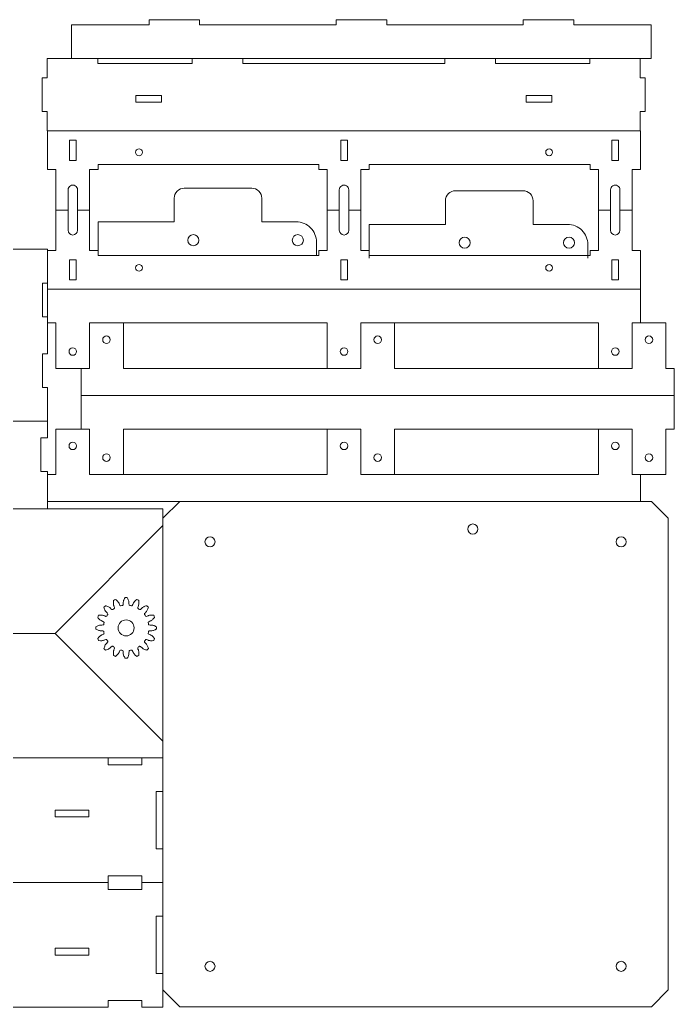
# Model space of a CAD drawing. Header units: millimetres. Extents: x -605 to 605, y -148 to 150.
# Drawn here: x 410.3 to 604.6, y -143.6 to 149.5 of the extents above; entities that cross this region are included whole.
import ezdxf

# ---------------------------------------------------------------- set-up
doc = ezdxf.new("R2010")
doc.units = ezdxf.units.MM
doc.header["$MEASUREMENT"] = 0
doc.layers.add('Default', color=7, linetype='Continuous')
doc.layers.add('PHOTOGATE_OBSTRU', color=7, linetype='Continuous')

msp = doc.modelspace()

# ---------------------------------------------------------------- linework, layer by layer
at = {"layer": 'Default', "color": 250, "lineweight": 9}
for points in [[(597.7321, 148.0343), (597.7321, 138.0343), (425.7321, 138.0343), (425.7321, 148.0343), (448.7321, 148.0343), (448.7321, 149.5343), (463.7321, 149.5343), (463.7321, 148.0343), (504.2321, 148.0343), (504.2321, 149.5343), (519.2321, 149.5343), (519.2321, 148.0343), (559.7321, 148.0343), (559.7321, 149.5343), (574.7321, 149.5343), (574.7321, 148.0343), (597.7321, 148.0343)], [(425.7321, 138.0343), (418.4991, 138.0343), (418.4991, 132.2843), (416.9991, 132.2843), (416.9991, 122.2843), (418.4991, 122.2843), (418.4991, 116.5343), (594.4991, 116.5343), (594.4991, 122.2843), (595.9991, 122.2843), (595.9991, 132.2843), (594.4991, 132.2843), (594.4991, 138.0343)], [(433.4991, 138.0343), (433.4991, 136.5343), (461.4991, 136.5343), (461.4991, 138.0343)], [(536.4991, 138.0343), (536.4991, 136.5343), (476.4991, 136.5343), (476.4991, 138.0343)], [(579.4991, 138.0343), (579.4991, 136.5343), (551.4991, 136.5343), (551.4991, 138.0343)], [(479.1739, 99.5343), (459.1739, 99.5343)], [(456.1739, 96.5343), (456.1739, 89.5343), (433.5804, 89.5343), (433.5804, 79.5343)], [(492.4186, 89.5289), (482.1739, 89.5289), (482.1739, 96.5343)], [(594.5804, 59.5343), (594.5804, 69.5343), (594.5804, 81.0343), (592.0804, 81.0343), (592.0804, 93.0343)], [(498.4186, 79.5343), (498.4186, 83.5289)], [(501.5804, 46.0443), (501.5804, 59.5343), (431.0804, 59.5343), (431.0804, 46.0443), (421.0804, 46.0443), (421.0804, 59.5343), (418.5804, 59.5343), (418.5804, 69.5343), (594.5804, 69.5343)], [(582.0804, 46.0443), (582.0804, 59.5343), (511.5804, 59.5343), (511.5804, 46.0343), (441.0804, 46.0343), (441.0804, 59.5343)], [(604.5804, 38.0343), (604.5804, 46.0343), (602.0804, 46.0343), (602.0804, 59.5343), (592.0804, 59.5343), (592.0804, 46.0343), (521.5804, 46.0343), (521.5804, 59.5343)], [(428.5804, 28.0343), (428.5804, 38.0343), (428.5804, 46.0343)], [(428.5804, 38.0343), (604.5804, 38.0343), (604.5804, 28.0343), (602.0804, 28.0343), (602.0804, 14.5443), (592.0804, 14.5443), (592.0804, 28.0343), (521.5804, 28.0343), (521.5804, 14.5443)], [(501.5804, 28.0343), (501.5804, 14.5343), (431.0804, 14.5343), (431.0804, 28.0343), (421.0804, 28.0343), (421.0804, 14.5343), (418.5804, 14.5343), (418.5804, 6.5343), (594.5804, 6.5343), (594.5804, 14.5343)], [(441.0804, 14.5443), (441.0804, 28.0343), (511.5804, 28.0343), (511.5804, 14.5343), (582.0804, 14.5343), (582.0804, 28.0343)], [(597.8017, 6.5343), (457.8017, 6.5343), (452.8017, 1.5343), (452.8017, -138.4657), (457.8017, -143.4657), (597.8017, -143.4657), (602.8017, -138.4657), (602.8017, 1.5343), (597.8017, 6.5343)], [(170.2183, -32.6154), (132.8017, -7.6154), (132.8017, 4.3846), (192.8017, 4.3846), (192.8017, -14.1154), (194.8017, -14.1154), (194.8017, 4.3846), (399.8017, 4.3846), (399.8017, -14.1154), (401.8017, -14.1154), (401.8017, 4.3846), (452.8017, 4.3846), (452.8017, -0.6154), (420.8017, -32.6154)], [(146.8017, -106.6154), (130.8017, -90.6154), (130.8017, -85.6154), (146.8017, -69.6154), (132.8017, -69.6154), (132.8017, -57.6154), (170.2183, -32.6154), (420.8017, -32.6154), (452.8017, -64.6154), (452.8017, -69.6154), (401.8017, -69.6154), (401.8017, -51.1154), (399.8017, -51.1154), (399.8017, -69.6154), (194.8017, -69.6154), (194.8017, -51.1154), (192.8017, -51.1154), (192.8017, -69.6154)], [(452.8017, -69.6154), (452.8017, -79.6154), (450.8017, -79.6154), (450.8017, -96.6154), (452.8017, -96.6154), (452.8017, -106.6154)], [(146.8017, -106.6154), (436.5517, -106.6154), (436.5517, -108.6154)], [(436.5517, -108.6154), (446.5517, -108.6154), (446.5517, -106.6154), (452.8017, -106.6154), (452.8017, -116.6154), (450.8017, -116.6154), (450.8017, -133.6154), (452.8017, -133.6154), (452.8017, -143.6154), (446.5517, -143.6154), (446.5517, -141.6154), (436.5517, -141.6154), (436.5517, -143.6154), (405.8017, -143.6154)]]:
    msp.add_lwpolyline(points, dxfattribs=at)
at = {"layer": 'Default', "color": 240, "lineweight": 9}
for points in [[(444.7851, 125.0613), (444.7851, 127.0613), (452.3764, 127.0613), (452.3764, 125.0613), (444.7851, 125.0613)], [(560.6218, 127.0613), (560.6218, 125.0613), (568.2131, 125.0613), (568.2131, 127.0613), (560.6218, 127.0613)], [(446.5517, -69.6154), (446.5517, -71.6154), (436.5517, -71.6154), (436.5517, -69.6154)], [(420.8017, -87.1154), (430.8017, -87.1154), (430.8017, -85.1154), (420.8017, -85.1154), (420.8017, -87.1154)], [(446.5517, -106.6154), (446.5517, -104.6154), (436.5517, -104.6154), (436.5517, -106.6154)], [(420.8017, -126.1154), (430.8017, -126.1154), (430.8017, -128.1154), (420.8017, -128.1154), (420.8017, -126.1154)]]:
    msp.add_lwpolyline(points, dxfattribs=at)
at = {"layer": 'Default', "color": 250, "lineweight": 9}
for points, knots in [([(459.1739, 99.5343), (458.3783, 99.5343), (457.6152, 99.2182), (457.0526, 98.6556), (456.49, 98.0929), (456.1739, 97.3299), (456.1739, 96.5343)], [0, 0, 0, 0, 1, 1, 1, 2, 2, 2, 2]), ([(482.1739, 96.5343), (482.1739, 97.3299), (481.8579, 98.0929), (481.2953, 98.6556), (480.7327, 99.2182), (479.9696, 99.5343), (479.1739, 99.5343)], [0, 0, 0, 0, 1, 1, 1, 2, 2, 2, 2]), ([(498.4186, 83.5289), (498.4186, 85.1202), (497.7864, 86.6463), (496.6612, 87.7716), (495.536, 88.8968), (494.0099, 89.5289), (492.4186, 89.5289)], [0, 0, 0, 0, 1, 1, 1, 2, 2, 2, 2]), ([(442.7833, -37.8871), (442.7956, -37.7856), (442.8685, -37.7017), (442.9674, -37.6755), (443.1401, -37.648), (443.3117, -37.6139), (443.4818, -37.573), (443.5832, -37.5594), (443.6827, -37.609), (443.7329, -37.6983), (443.844, -37.8955), (443.9463, -38.1315), (443.9697, -38.2002), (444.0002, -38.2897), (444.051, -38.3927), (444.0688, -38.4218), (444.1574, -38.5667), (444.2995, -38.7537), (444.3484, -38.811), (444.5229, -39.0155), (444.9034, -39.3345), (445.0501, -39.443), (445.2534, -39.3672), (445.4539, -39.2842), (445.6511, -39.194), (445.7051, -38.8337), (445.711, -38.3852), (445.7005, -38.2511), (445.6888, -38.1018), (445.643, -37.8611), (445.623, -37.778), (445.607, -37.7117), (445.5572, -37.5936), (445.5363, -37.5512), (445.4724, -37.4214), (445.3794, -37.1381), (445.3489, -37.0289), (445.3213, -36.9303), (445.3566, -36.825), (445.4379, -36.7629), (445.587, -36.6714), (445.7325, -36.5742), (445.874, -36.4715), (445.9625, -36.4201), (446.0734, -36.4278), (446.1539, -36.491), (446.332, -36.6308), (446.5168, -36.8096), (446.5647, -36.8641), (446.6272, -36.9352), (446.7136, -37.0109), (446.7411, -37.0309), (446.8785, -37.1309), (447.0814, -37.2494), (447.1485, -37.2836), (447.3878, -37.4056), (447.8615, -37.5548), (448.0385, -37.5988), (448.1973, -37.4511), (448.3508, -37.2976), (448.4985, -37.1388), (448.4105, -36.7852), (448.2444, -36.3687), (448.1833, -36.2487), (448.1153, -36.1153), (447.9809, -35.9104), (447.9306, -35.8414), (447.8905, -35.7863), (447.7994, -35.6962), (447.7638, -35.665), (447.655, -35.5695), (447.4607, -35.3434), (447.3907, -35.2542), (447.3276, -35.1737), (447.3198, -35.0628), (447.3712, -34.9743), (447.4739, -34.8328), (447.5712, -34.6873), (447.6626, -34.5382), (447.7247, -34.4569), (447.8301, -34.4215), (447.9286, -34.4492), (448.1467, -34.5101), (448.3859, -34.6046), (448.451, -34.6366), (448.5359, -34.6783), (448.6446, -34.7152), (448.6778, -34.7233), (448.8429, -34.7631), (449.0757, -34.7949), (449.1508, -34.8008), (449.4186, -34.8219), (449.9133, -34.7785), (450.0937, -34.7514), (450.1839, -34.5541), (450.267, -34.3537), (450.3427, -34.1504), (450.1261, -33.8574), (449.8131, -33.5361), (449.7108, -33.4487), (449.597, -33.3515), (449.3944, -33.2137), (449.3215, -33.1691), (449.2634, -33.1335), (449.1447, -33.0852), (449.0999, -33.0699), (448.9629, -33.0233), (448.6968, -32.8888), (448.598, -32.8332), (448.5088, -32.783), (448.4593, -32.6835), (448.4729, -32.5821), (448.5136, -32.412), (448.5478, -32.2404), (448.5752, -32.0677), (448.6014, -31.9688), (448.6853, -31.8958), (448.7869, -31.8836), (449.0116, -31.8564), (449.2688, -31.8522), (449.3412, -31.8569), (449.4356, -31.863), (449.5502, -31.8554), (449.5839, -31.8501), (449.7517, -31.8237), (449.9789, -31.7639), (450.0506, -31.7407), (450.3061, -31.6578), (450.7465, -31.4283), (450.9028, -31.3343), (450.9107, -31.1175), (450.9107, -30.9005), (450.9028, -30.6837), (450.5906, -30.4959), (450.1785, -30.3189), (450.0506, -30.2773), (449.9082, -30.231), (449.6682, -30.1812), (449.5839, -30.1679), (449.5165, -30.1572), (449.3884, -30.1581), (449.3412, -30.1611), (449.1967, -30.1705), (448.8994, -30.148), (448.7869, -30.1344), (448.6853, -30.1222), (448.6014, -30.0492), (448.5752, -29.9503), (448.5478, -29.7776), (448.5136, -29.606), (448.4729, -29.4359), (448.4593, -29.3345), (448.5088, -29.2351), (448.598, -29.1849), (448.7953, -29.0738), (449.0312, -28.9714), (449.0999, -28.948), (449.1895, -28.9175), (449.2924, -28.8667), (449.3215, -28.8489), (449.4665, -28.7603), (449.6535, -28.6182), (449.7108, -28.5693), (449.9152, -28.3949), (450.2342, -28.0143), (450.3427, -27.8676), (450.267, -27.6643), (450.1839, -27.4639), (450.0937, -27.2666), (449.7334, -27.2126), (449.2849, -27.2066), (449.1508, -27.2172), (449.0015, -27.2288), (448.7608, -27.2748), (448.6778, -27.2947), (448.6115, -27.3107), (448.4934, -27.3605), (448.451, -27.3814), (448.3211, -27.4453), (448.0378, -27.5383), (447.9286, -27.5689), (447.8301, -27.5964), (447.7247, -27.561), (447.6626, -27.4797), (447.5712, -27.3307), (447.4739, -27.1852), (447.3712, -27.0437), (447.3198, -26.9552), (447.3276, -26.8443), (447.3907, -26.7638), (447.5305, -26.5857), (447.7093, -26.4009), (447.7638, -26.353), (447.8349, -26.2905), (447.9106, -26.2042), (447.9306, -26.1766), (448.0306, -26.0393), (448.1491, -25.8364), (448.1833, -25.7693), (448.3053, -25.5299), (448.4545, -25.0562), (448.4985, -24.8792), (448.3508, -24.7204), (448.1973, -24.5669), (448.0385, -24.4192), (447.685, -24.5071), (447.2684, -24.6734), (447.1485, -24.7344), (447.015, -24.8024), (446.8102, -24.9368), (446.7411, -24.9871), (446.686, -25.0272), (446.596, -25.1184), (446.5647, -25.1539), (446.4692, -25.2627), (446.2431, -25.457), (446.1539, -25.527), (446.0734, -25.5902), (445.9625, -25.5979), (445.874, -25.5465), (445.7325, -25.4437), (445.587, -25.3466), (445.4379, -25.2551), (445.3566, -25.193), (445.3213, -25.0877), (445.3489, -24.9891), (445.4098, -24.7711), (445.5043, -24.5318), (445.5363, -24.4668), (445.5781, -24.3818), (445.615, -24.2731), (445.623, -24.24), (445.6628, -24.0748), (445.6946, -23.842), (445.7005, -23.7669), (445.7217, -23.4991), (445.6782, -23.0044), (445.6511, -22.8239), (445.4539, -22.7338), (445.2534, -22.6508), (445.0501, -22.575), (444.7571, -22.7916), (444.4358, -23.1046), (444.3484, -23.2069), (444.2512, -23.3207), (444.1134, -23.5234), (444.0688, -23.5961), (444.0332, -23.6543), (443.9849, -23.773), (443.9697, -23.8178), (443.9231, -23.9548), (443.7885, -24.221), (443.7329, -24.3196), (443.6827, -24.4089), (443.5832, -24.4585), (443.4818, -24.4449), (443.3117, -24.4041), (443.1401, -24.37), (442.9674, -24.3425), (442.8685, -24.3162), (442.7956, -24.2324), (442.7833, -24.1309), (442.7562, -23.9061), (442.7519, -23.6489), (442.7566, -23.5764), (442.7627, -23.4821), (442.7551, -23.3675), (442.7498, -23.3338), (442.7234, -23.166), (442.6637, -22.9388), (442.6405, -22.8671), (442.5575, -22.6115), (442.328, -22.1712), (442.234, -22.0148), (442.0172, -22.007), (441.8002, -22.007), (441.5834, -22.0148), (441.3957, -22.3271), (441.2186, -22.7392), (441.177, -22.8671), (441.1307, -23.0096), (441.0809, -23.2494), (441.0676, -23.3338), (441.057, -23.4012), (441.0578, -23.5293), (441.0608, -23.5764), (441.0702, -23.721), (441.0477, -24.0182), (441.0341, -24.1309), (441.0219, -24.2324), (440.949, -24.3162), (440.8501, -24.3425), (440.6773, -24.37), (440.5057, -24.4041), (440.3356, -24.4449), (440.2342, -24.4585), (440.1348, -24.4089), (440.0846, -24.3196), (439.9735, -24.1225), (439.8712, -23.8864), (439.8478, -23.8178), (439.8173, -23.7282), (439.7664, -23.6253), (439.7487, -23.5961), (439.66, -23.4513), (439.5179, -23.2642), (439.469, -23.2069), (439.2946, -23.0025), (438.914, -22.6835), (438.7673, -22.575), (438.5641, -22.6508), (438.3636, -22.7338), (438.1663, -22.8239), (438.1123, -23.1843), (438.1064, -23.6328), (438.1169, -23.7669), (438.1287, -23.9162), (438.1745, -24.1569), (438.1945, -24.24), (438.2104, -24.3063), (438.2602, -24.4243), (438.2811, -24.4668), (438.345, -24.5966), (438.4381, -24.8799), (438.4686, -24.9891), (438.4961, -25.0877), (438.4608, -25.193), (438.3795, -25.2551), (438.2304, -25.3466), (438.0849, -25.4437), (437.9434, -25.5465), (437.8549, -25.5979), (437.7441, -25.5902), (437.6636, -25.527), (437.4854, -25.3872), (437.3006, -25.2084), (437.2527, -25.1539), (437.1902, -25.0828), (437.1039, -25.0071), (437.0763, -24.9871), (436.939, -24.8871), (436.7361, -24.7686), (436.669, -24.7344), (436.4296, -24.6124), (435.9559, -24.4632), (435.7789, -24.4192), (435.6201, -24.5669), (435.4667, -24.7204), (435.3189, -24.8792), (435.4069, -25.2328), (435.5731, -25.6493), (435.6341, -25.7693), (435.7021, -25.9027), (435.8366, -26.1075), (435.8868, -26.1766), (435.9269, -26.2318), (436.0181, -26.3218), (436.0536, -26.353), (436.1624, -26.4485), (436.3567, -26.6746), (436.4267, -26.7638), (436.4899, -26.8443), (436.4976, -26.9552), (436.4462, -27.0437), (436.3435, -27.1852), (436.2463, -27.3307), (436.1548, -27.4797), (436.0927, -27.561), (435.9874, -27.5964), (435.8888, -27.5689), (435.6708, -27.5079), (435.4316, -27.4134), (435.3665, -27.3814), (435.2815, -27.3396), (435.1728, -27.3027), (435.1397, -27.2947), (434.9745, -27.2549), (434.7418, -27.2231), (434.6667, -27.2172), (434.3988, -27.1961), (433.9041, -27.2395), (433.7237, -27.2666), (433.6335, -27.4639), (433.5505, -27.6643), (433.4748, -27.8676), (433.6914, -28.1606), (434.0043, -28.4819), (434.1066, -28.5693), (434.2205, -28.6665), (434.4231, -28.8044), (434.4959, -28.8489), (434.5541, -28.8845), (434.6727, -28.9328), (434.7175, -28.948), (434.8546, -28.9947), (435.1207, -29.1292), (435.2195, -29.1849), (435.3086, -29.2351), (435.3582, -29.3345), (435.3446, -29.4359), (435.3038, -29.606), (435.2697, -29.7776), (435.2423, -29.9503), (435.216, -30.0492), (435.1322, -30.1222), (435.0306, -30.1344), (434.8058, -30.1616), (434.5486, -30.1658), (434.4763, -30.1611), (434.3818, -30.155), (434.2672, -30.1626), (434.2336, -30.1679), (434.0657, -30.1943), (433.8385, -30.254), (433.7669, -30.2773), (433.5113, -30.3602), (433.0709, -30.5897), (432.9146, -30.6837), (432.9068, -30.9005), (432.9068, -31.1175), (432.9146, -31.3343), (433.2268, -31.5221), (433.6389, -31.6991), (433.7669, -31.7407), (433.9093, -31.787), (434.1492, -31.8368), (434.2336, -31.8501), (434.3009, -31.8608), (434.429, -31.8599), (434.4763, -31.8569), (434.6207, -31.8475), (434.918, -31.87), (435.0306, -31.8836), (435.1322, -31.8958), (435.216, -31.9688), (435.2423, -32.0677), (435.2697, -32.2404), (435.3038, -32.412), (435.3446, -32.5821), (435.3582, -32.6835), (435.3086, -32.783), (435.2195, -32.8332), (435.0222, -32.9442), (434.7862, -33.0465), (434.7175, -33.0699), (434.6279, -33.1004), (434.525, -33.1513), (434.4959, -33.1691), (434.351, -33.2577), (434.1639, -33.3998), (434.1066, -33.4487), (433.9023, -33.6231), (433.5832, -34.0037), (433.4748, -34.1504), (433.5505, -34.3537), (433.6335, -34.5541), (433.7237, -34.7514), (434.084, -34.8054), (434.5325, -34.8113), (434.6667, -34.8008), (434.8159, -34.7891), (435.0566, -34.7432), (435.1397, -34.7233), (435.206, -34.7073), (435.324, -34.6575), (435.3665, -34.6366), (435.4963, -34.5727), (435.7796, -34.4797), (435.8888, -34.4492), (435.9874, -34.4215), (436.0928, -34.4569), (436.1548, -34.5382), (436.2463, -34.6873), (436.3435, -34.8328), (436.4462, -34.9743), (436.4976, -35.0628), (436.4899, -35.1737), (436.4267, -35.2542), (436.287, -35.4323), (436.1081, -35.6171), (436.0536, -35.665), (435.9825, -35.7275), (435.9069, -35.8138), (435.8868, -35.8414), (435.7868, -35.9787), (435.6684, -36.1816), (435.6341, -36.2487), (435.5121, -36.4881), (435.363, -36.9618), (435.3189, -37.1388), (435.4667, -37.2976), (435.6201, -37.4511), (435.7789, -37.5988), (436.1325, -37.5108), (436.5491, -37.3445), (436.669, -37.2836), (436.8024, -37.2156), (437.0073, -37.0812), (437.0763, -37.0309), (437.1315, -36.9908), (437.2215, -36.8996), (437.2527, -36.8641), (437.3482, -36.7553), (437.5744, -36.561), (437.6636, -36.491), (437.7441, -36.4278), (437.8549, -36.4201), (437.9434, -36.4715), (438.0849, -36.5742), (438.2304, -36.6714), (438.3795, -36.7629), (438.4608, -36.825), (438.4961, -36.9303), (438.4686, -37.0289), (438.4076, -37.2469), (438.3131, -37.4862), (438.2811, -37.5512), (438.2393, -37.6362), (438.2025, -37.7449), (438.1945, -37.778), (438.1546, -37.9432), (438.1229, -38.176), (438.1169, -38.2511), (438.0958, -38.5189), (438.1393, -39.0136), (438.1663, -39.194), (438.3636, -39.2842), (438.5641, -39.3672), (438.7673, -39.443), (439.0603, -39.2263), (439.3816, -38.9134), (439.469, -38.811), (439.5663, -38.6973), (439.7041, -38.4947), (439.7487, -38.4218), (439.7843, -38.3637), (439.8325, -38.245), (439.8478, -38.2002), (439.8944, -38.0631), (440.0289, -37.797), (440.0846, -37.6983), (440.1348, -37.609), (440.2342, -37.5594), (440.3356, -37.573), (440.5057, -37.6139), (440.6773, -37.648), (440.8501, -37.6755), (440.949, -37.7017), (441.0219, -37.7856), (441.0341, -37.8871), (441.0613, -38.1119), (441.0655, -38.3691), (441.0608, -38.4415), (441.0547, -38.5359), (441.0623, -38.6505), (441.0676, -38.6842), (441.094, -38.852), (441.1537, -39.0792), (441.177, -39.1509), (441.2599, -39.4064), (441.4894, -39.8468), (441.5834, -40.0031), (441.8002, -40.011), (442.0172, -40.011), (442.234, -40.0031), (442.4218, -39.6909), (442.5989, -39.2788), (442.6405, -39.1509), (442.6867, -39.0085), (442.7365, -38.7685), (442.7498, -38.6842), (442.7605, -38.6167), (442.7597, -38.4887), (442.7566, -38.4415), (442.7472, -38.297), (442.7697, -37.9997), (442.7833, -37.8871)], [0, 0, 0, 0, 1, 1, 1, 2, 2, 2, 3, 3, 3, 4, 4, 4, 5, 5, 5, 6, 6, 6, 7, 7, 7, 8, 8, 8, 9, 9, 9, 10, 10, 10, 11, 11, 11, 12, 12, 12, 13, 13, 13, 14, 14, 14, 15, 15, 15, 16, 16, 16, 17, 17, 17, 18, 18, 18, 19, 19, 19, 20, 20, 20, 21, 21, 21, 22, 22, 22, 23, 23, 23, 24, 24, 24, 25, 25, 25, 26, 26, 26, 27, 27, 27, 28, 28, 28, 29, 29, 29, 30, 30, 30, 31, 31, 31, 32, 32, 32, 33, 33, 33, 34, 34, 34, 35, 35, 35, 36, 36, 36, 37, 37, 37, 38, 38, 38, 39, 39, 39, 40, 40, 40, 41, 41, 41, 42, 42, 42, 43, 43, 43, 44, 44, 44, 45, 45, 45, 46, 46, 46, 47, 47, 47, 48, 48, 48, 49, 49, 49, 50, 50, 50, 51, 51, 51, 52, 52, 52, 53, 53, 53, 54, 54, 54, 55, 55, 55, 56, 56, 56, 57, 57, 57, 58, 58, 58, 59, 59, 59, 60, 60, 60, 61, 61, 61, 62, 62, 62, 63, 63, 63, 64, 64, 64, 65, 65, 65, 66, 66, 66, 67, 67, 67, 68, 68, 68, 69, 69, 69, 70, 70, 70, 71, 71, 71, 72, 72, 72, 73, 73, 73, 74, 74, 74, 75, 75, 75, 76, 76, 76, 77, 77, 77, 78, 78, 78, 79, 79, 79, 80, 80, 80, 81, 81, 81, 82, 82, 82, 83, 83, 83, 84, 84, 84, 85, 85, 85, 86, 86, 86, 87, 87, 87, 88, 88, 88, 89, 89, 89, 90, 90, 90, 91, 91, 91, 92, 92, 92, 93, 93, 93, 94, 94, 94, 95, 95, 95, 96, 96, 96, 97, 97, 97, 98, 98, 98, 99, 99, 99, 100, 100, 100, 101, 101, 101, 102, 102, 102, 103, 103, 103, 104, 104, 104, 105, 105, 105, 106, 106, 106, 107, 107, 107, 108, 108, 108, 109, 109, 109, 110, 110, 110, 111, 111, 111, 112, 112, 112, 113, 113, 113, 114, 114, 114, 115, 115, 115, 116, 116, 116, 117, 117, 117, 118, 118, 118, 119, 119, 119, 120, 120, 120, 121, 121, 121, 122, 122, 122, 123, 123, 123, 124, 124, 124, 125, 125, 125, 126, 126, 126, 127, 127, 127, 128, 128, 128, 129, 129, 129, 130, 130, 130, 131, 131, 131, 132, 132, 132, 133, 133, 133, 134, 134, 134, 135, 135, 135, 136, 136, 136, 137, 137, 137, 138, 138, 138, 139, 139, 139, 140, 140, 140, 141, 141, 141, 142, 142, 142, 143, 143, 143, 144, 144, 144, 145, 145, 145, 146, 146, 146, 147, 147, 147, 148, 148, 148, 149, 149, 149, 150, 150, 150, 151, 151, 151, 152, 152, 152, 153, 153, 153, 154, 154, 154, 155, 155, 155, 156, 156, 156, 157, 157, 157, 158, 158, 158, 159, 159, 159, 160, 160, 160, 161, 161, 161, 162, 162, 162, 163, 163, 163, 164, 164, 164, 165, 165, 165, 166, 166, 166, 167, 167, 167, 168, 168, 168, 169, 169, 169, 170, 170, 170, 171, 171, 171, 172, 172, 172, 173, 173, 173, 174, 174, 174, 175, 175, 175, 176, 176, 176, 177, 177, 177, 178, 178, 178, 179, 179, 179, 180, 180, 180, 181, 181, 181, 182, 182, 182, 183, 183, 183, 184, 184, 184, 185, 185, 185, 186, 186, 186, 187, 187, 187, 188, 188, 188, 189, 189, 189, 190, 190, 190, 191, 191, 191, 192, 192, 192, 192])]:
    msp.add_open_spline(points, degree=3, knots=knots, dxfattribs=at)
at = {"layer": 'Default', "color": 240, "lineweight": 9}
for points in [[(461.8647, 82.4381), (462.776, 82.4381), (463.5147, 83.1769), (463.5147, 84.0881), (463.5147, 84.9994), (462.776, 85.7381), (461.8647, 85.7381), (460.9535, 85.7381), (460.2147, 84.9994), (460.2147, 84.0881), (460.2147, 83.1769), (460.9534, 82.4381), (461.8647, 82.4381)], [(492.8647, 82.4381), (493.776, 82.4381), (494.5147, 83.1769), (494.5147, 84.0881), (494.5147, 84.9994), (493.776, 85.7381), (492.8647, 85.7381), (491.9535, 85.7381), (491.2147, 84.9994), (491.2147, 84.0881), (491.2147, 83.1769), (491.9534, 82.4381), (492.8647, 82.4381)], [(434.9554, 54.5343), (434.9554, 55.1557), (435.4591, 55.6593), (436.0804, 55.6593), (436.7017, 55.6593), (437.2054, 55.1557), (437.2054, 54.5343), (437.2054, 53.913), (436.7018, 53.4093), (436.0804, 53.4093), (435.4591, 53.4093), (434.9554, 53.913), (434.9554, 54.5343)], [(515.4554, 54.5343), (515.4554, 55.1557), (515.9591, 55.6593), (516.5804, 55.6593), (517.2017, 55.6593), (517.7054, 55.1557), (517.7054, 54.5343), (517.7054, 53.913), (517.2018, 53.4093), (516.5804, 53.4093), (515.9591, 53.4093), (515.4554, 53.913), (515.4554, 54.5343)], [(595.9554, 54.5343), (595.9554, 55.1557), (596.4591, 55.6593), (597.0804, 55.6593), (597.7017, 55.6593), (598.2054, 55.1557), (598.2054, 54.5343), (598.2054, 53.913), (597.7018, 53.4093), (597.0804, 53.4093), (596.4591, 53.4093), (595.9554, 53.913), (595.9554, 54.5343)], [(424.9554, 51.0443), (424.9554, 51.6657), (425.4591, 52.1693), (426.0804, 52.1693), (426.7017, 52.1693), (427.2054, 51.6657), (427.2054, 51.0443), (427.2054, 50.423), (426.7018, 49.9193), (426.0804, 49.9193), (425.4591, 49.9193), (424.9554, 50.423), (424.9554, 51.0443)], [(505.4554, 51.0443), (505.4554, 51.6657), (505.9591, 52.1693), (506.5804, 52.1693), (507.2017, 52.1693), (507.7054, 51.6657), (507.7054, 51.0443), (507.7054, 50.423), (507.2018, 49.9193), (506.5804, 49.9193), (505.9591, 49.9193), (505.4554, 50.423), (505.4554, 51.0443)], [(585.9554, 51.0443), (585.9554, 51.6657), (586.4591, 52.1693), (587.0804, 52.1693), (587.7017, 52.1693), (588.2054, 51.6657), (588.2054, 51.0443), (588.2054, 50.423), (587.7018, 49.9193), (587.0804, 49.9193), (586.4591, 49.9193), (585.9554, 50.423), (585.9554, 51.0443)], [(427.2054, 23.0343), (427.2054, 23.6556), (426.7017, 24.1593), (426.0804, 24.1593), (425.4591, 24.1593), (424.9554, 23.6556), (424.9554, 23.0343), (424.9554, 22.413), (425.459, 21.9093), (426.0804, 21.9093), (426.7017, 21.9093), (427.2054, 22.413), (427.2054, 23.0343)], [(507.7054, 23.0343), (507.7054, 23.6556), (507.2017, 24.1593), (506.5804, 24.1593), (505.9591, 24.1593), (505.4554, 23.6556), (505.4554, 23.0343), (505.4554, 22.413), (505.959, 21.9093), (506.5804, 21.9093), (507.2017, 21.9093), (507.7054, 22.413), (507.7054, 23.0343)], [(588.2054, 23.0343), (588.2054, 23.6556), (587.7017, 24.1593), (587.0804, 24.1593), (586.4591, 24.1593), (585.9554, 23.6556), (585.9554, 23.0343), (585.9554, 22.413), (586.459, 21.9093), (587.0804, 21.9093), (587.7017, 21.9093), (588.2054, 22.413), (588.2054, 23.0343)], [(437.2054, 19.5443), (437.2054, 20.1657), (436.7017, 20.6693), (436.0804, 20.6693), (435.4591, 20.6693), (434.9554, 20.1657), (434.9554, 19.5443), (434.9554, 18.923), (435.459, 18.4193), (436.0804, 18.4193), (436.7017, 18.4193), (437.2054, 18.923), (437.2054, 19.5443)], [(517.7054, 19.5443), (517.7054, 20.1657), (517.2017, 20.6693), (516.5804, 20.6693), (515.9591, 20.6693), (515.4554, 20.1657), (515.4554, 19.5443), (515.4554, 18.923), (515.959, 18.4193), (516.5804, 18.4193), (517.2017, 18.4193), (517.7054, 18.923), (517.7054, 19.5443)], [(598.2054, 19.5443), (598.2054, 20.1657), (597.7017, 20.6693), (597.0804, 20.6693), (596.4591, 20.6693), (595.9554, 20.1657), (595.9554, 19.5443), (595.9554, 18.923), (596.459, 18.4193), (597.0804, 18.4193), (597.7017, 18.4193), (598.2054, 18.923), (598.2054, 19.5443)], [(546.3093, -1.6503), (546.3093, -0.8218), (545.6378, -0.1503), (544.8093, -0.1503), (543.9809, -0.1503), (543.3093, -0.8218), (543.3093, -1.6502), (543.3093, -2.4787), (543.9809, -3.1502), (544.8093, -3.1503), (545.6378, -3.1503), (546.3093, -2.4787), (546.3093, -1.6503)], [(468.3017, -5.4658), (468.3017, -4.6373), (467.6301, -3.9658), (466.8017, -3.9658), (465.9732, -3.9658), (465.3017, -4.6373), (465.3017, -5.4658), (465.3016, -6.2943), (465.9732, -6.9658), (466.8016, -6.9658), (467.6301, -6.9658), (468.3016, -6.2943), (468.3017, -5.4658)], [(590.3017, -5.4658), (590.3017, -4.6373), (589.6301, -3.9658), (588.8017, -3.9658), (587.9732, -3.9658), (587.3017, -4.6373), (587.3017, -5.4658), (587.3016, -6.2943), (587.9732, -6.9658), (588.8016, -6.9658), (589.6301, -6.9658), (590.3016, -6.2943), (590.3017, -5.4658)], [(441.9087, -33.384), (443.2204, -33.384), (444.2837, -32.3207), (444.2837, -31.009), (444.2837, -29.6973), (443.2204, -28.634), (441.9087, -28.634), (440.5971, -28.634), (439.5337, -29.6973), (439.5337, -31.009), (439.5337, -32.3207), (440.597, -33.384), (441.9087, -33.384)], [(468.3017, -131.4658), (468.3017, -130.6374), (467.6301, -129.9658), (466.8017, -129.9658), (465.9732, -129.9658), (465.3017, -130.6374), (465.3017, -131.4658), (465.3016, -132.2943), (465.9732, -132.9658), (466.8016, -132.9658), (467.6301, -132.9658), (468.3016, -132.2943), (468.3017, -131.4658)], [(590.3017, -131.4658), (590.3017, -130.6374), (589.6301, -129.9658), (588.8017, -129.9658), (587.9732, -129.9658), (587.3017, -130.6374), (587.3017, -131.4658), (587.3016, -132.2943), (587.9732, -132.9658), (588.8016, -132.9658), (589.6301, -132.9658), (590.3016, -132.2943), (590.3017, -131.4658)]]:
    msp.add_open_spline(points, degree=3, knots=[0, 0, 0, 0, 1, 1, 1, 2, 2, 2, 3, 3, 3, 4, 4, 4, 4], dxfattribs=at)
at = {"layer": 'PHOTOGATE_OBSTRU', "color": 250, "lineweight": 9}
for points in [[(418.5804, 116.5343), (418.5804, 105.0343), (421.0804, 105.0343), (421.0804, 93.0343), (424.6804, 93.0343), (424.6804, 99.0343)], [(588.4804, 99.0343), (588.4804, 93.0343), (592.0804, 93.0343), (592.0804, 105.0343), (594.5804, 105.0343), (594.5804, 116.5343)], [(427.4804, 99.0343), (427.4804, 93.0343), (431.0804, 93.0343), (431.0804, 105.0343), (433.5804, 105.0343), (433.5804, 106.5343), (499.0804, 106.5343), (499.0804, 105.0343), (501.5804, 105.0343), (501.5804, 93.0343), (505.1804, 93.0343), (505.1804, 99.0343)], [(507.9804, 99.0343), (507.9804, 93.0343), (511.5804, 93.0343), (511.5804, 105.0343), (514.0804, 105.0343), (514.0804, 106.5343), (579.5804, 106.5343), (579.5804, 105.0343), (582.0804, 105.0343), (582.0804, 93.0343), (585.6804, 93.0343), (585.6804, 99.0343)], [(559.6739, 98.791), (539.6739, 98.791)], [(536.6739, 95.791), (536.6739, 88.791), (514.0804, 88.791), (514.0804, 78.791)], [(572.9186, 88.7856), (562.6739, 88.7856), (562.6739, 95.791)], [(418.5804, 69.5343), (418.5804, 81.0343), (421.0804, 81.0343), (421.0804, 93.0343)], [(424.6804, 93.0343), (424.6804, 87.0343)], [(427.4804, 87.0343), (427.4804, 93.0343)], [(501.5804, 93.0343), (501.5804, 81.0343), (499.0804, 81.0343), (499.0804, 79.5343), (433.5804, 79.5343), (433.5804, 81.0343), (431.0804, 81.0343), (431.0804, 93.0343)], [(505.1804, 93.0343), (505.1804, 87.0343)], [(507.9804, 87.0343), (507.9804, 93.0343)], [(582.0804, 93.0343), (582.0804, 81.0343), (579.5804, 81.0343), (579.5804, 79.5343), (514.0804, 79.5343), (514.0804, 81.0343), (511.5804, 81.0343), (511.5804, 93.0343)], [(585.6804, 93.0343), (585.6804, 87.0343)], [(588.4804, 87.0343), (588.4804, 93.0343)], [(364.5804, 30.3846), (364.5804, 40.3846), (366.0804, 40.3846), (366.0804, 50.3846), (364.5804, 50.3846), (364.5804, 61.3846), (366.0804, 61.3846), (366.0804, 71.3846), (364.5804, 71.3846), (364.5804, 81.3846), (377.7579, 81.3846), (377.7579, 82.8846), (405.403, 82.8846), (405.403, 81.3846), (418.5804, 81.3846), (418.5804, 71.3846), (417.0804, 71.3846), (417.0804, 61.3846), (418.5804, 61.3846), (418.5804, 50.3846), (417.0804, 50.3846), (417.0804, 40.3846), (418.5804, 40.3846), (418.5804, 30.3846)], [(578.9186, 78.791), (578.9186, 82.7856)], [(425.0804, 78.2843), (425.0804, 72.2843), (427.0804, 72.2843), (427.0804, 78.2843), (425.0804, 78.2843)], [(294.5804, 45.5251), (305.0804, 45.5251), (305.0804, 30.3846), (316.7578, 30.3846), (316.7578, 28.3856), (344.4029, 28.3856), (344.4029, 30.3846), (418.5804, 30.3846), (418.5804, 25.3846), (416.5804, 25.3846), (416.5804, 15.3846), (418.5804, 15.3846), (418.5804, 4.3846), (242.5804, 4.3846), (242.5804, 15.3846), (244.5804, 15.3846), (244.5804, 25.3846), (242.5804, 25.3846), (242.5804, 30.3846), (286.5804, 30.3846), (286.5804, 37.5251), (294.5804, 45.5251)]]:
    msp.add_lwpolyline(points, dxfattribs=at)
at = {"layer": 'PHOTOGATE_OBSTRU', "color": 240, "lineweight": 9}
for points in [[(425.0804, 113.7843), (427.0804, 113.7843), (427.0804, 107.7843), (425.0804, 107.7843), (425.0804, 113.7843)], [(507.5804, 107.7843), (507.5804, 113.7843), (505.5804, 113.7843), (505.5804, 107.7843), (507.5804, 107.7843)], [(588.0804, 107.7843), (588.0804, 113.7843), (586.0804, 113.7843), (586.0804, 107.7843), (588.0804, 107.7843)], [(505.5804, 78.2843), (505.5804, 72.2843), (507.5804, 72.2843), (507.5804, 78.2843), (505.5804, 78.2843)], [(588.0804, 72.2843), (586.0804, 72.2843), (586.0804, 78.2843), (588.0804, 78.2843), (588.0804, 72.2843)]]:
    msp.add_lwpolyline(points, dxfattribs=at)
for points in [[(446.7295, 110.1843), (446.7295, 110.7366), (446.2818, 111.1843), (445.7295, 111.1843), (445.1772, 111.1843), (444.7295, 110.7366), (444.7295, 110.1843), (444.7295, 109.632), (445.1772, 109.1843), (445.7295, 109.1843), (446.2818, 109.1843), (446.7295, 109.632), (446.7295, 110.1843)], [(568.4314, 110.1843), (568.4314, 110.7366), (567.9837, 111.1843), (567.4314, 111.1843), (566.8791, 111.1843), (566.4314, 110.7366), (566.4314, 110.1843), (566.4314, 109.632), (566.8791, 109.1843), (567.4314, 109.1843), (567.9837, 109.1843), (568.4314, 109.632), (568.4314, 110.1843)], [(542.3647, 81.6948), (543.276, 81.6948), (544.0147, 82.4336), (544.0147, 83.3448), (544.0147, 84.2561), (543.276, 84.9948), (542.3647, 84.9948), (541.4535, 84.9948), (540.7147, 84.2561), (540.7147, 83.3448), (540.7147, 82.4336), (541.4534, 81.6948), (542.3647, 81.6948)], [(573.3647, 81.6948), (574.276, 81.6948), (575.0147, 82.4336), (575.0147, 83.3448), (575.0147, 84.2561), (574.276, 84.9948), (573.3647, 84.9948), (572.4535, 84.9948), (571.7147, 84.2561), (571.7147, 83.3448), (571.7147, 82.4336), (572.4534, 81.6948), (573.3647, 81.6948)], [(446.7295, 75.8843), (446.7295, 76.4366), (446.2818, 76.8843), (445.7295, 76.8843), (445.1772, 76.8843), (444.7295, 76.4366), (444.7295, 75.8843), (444.7295, 75.332), (445.1772, 74.8843), (445.7295, 74.8843), (446.2818, 74.8843), (446.7295, 75.332), (446.7295, 75.8843)], [(568.4314, 75.8843), (568.4314, 76.4366), (567.9837, 76.8843), (567.4314, 76.8843), (566.8791, 76.8843), (566.4314, 76.4366), (566.4314, 75.8843), (566.4314, 75.332), (566.8791, 74.8843), (567.4314, 74.8843), (567.9837, 74.8843), (568.4314, 75.332), (568.4314, 75.8843)]]:
    msp.add_open_spline(points, degree=3, knots=[0, 0, 0, 0, 1, 1, 1, 2, 2, 2, 3, 3, 3, 4, 4, 4, 4], dxfattribs=at)
at = {"layer": 'PHOTOGATE_OBSTRU', "color": 250, "lineweight": 9}
for points, knots in [([(424.6804, 99.0343), (424.6804, 99.5345), (424.9473, 99.9966), (425.3804, 100.2467), (425.8136, 100.4968), (426.3473, 100.4968), (426.7804, 100.2467), (427.2136, 99.9966), (427.4804, 99.5345), (427.4804, 99.0343)], [0, 0, 0, 0, 1, 1, 1, 2, 2, 2, 3, 3, 3, 3]), ([(505.1804, 99.0343), (505.1804, 99.5345), (505.4473, 99.9966), (505.8804, 100.2467), (506.3136, 100.4968), (506.8473, 100.4968), (507.2804, 100.2467), (507.7136, 99.9966), (507.9804, 99.5345), (507.9804, 99.0343)], [0, 0, 0, 0, 1, 1, 1, 2, 2, 2, 3, 3, 3, 3]), ([(585.6804, 99.0343), (585.6804, 99.5345), (585.9473, 99.9966), (586.3804, 100.2467), (586.8136, 100.4968), (587.3473, 100.4968), (587.7804, 100.2467), (588.2136, 99.9966), (588.4804, 99.5345), (588.4804, 99.0343)], [0, 0, 0, 0, 1, 1, 1, 2, 2, 2, 3, 3, 3, 3]), ([(539.6739, 98.791), (538.8783, 98.791), (538.1152, 98.4749), (537.5526, 97.9123), (536.99, 97.3496), (536.6739, 96.5866), (536.6739, 95.791)], [0, 0, 0, 0, 1, 1, 1, 2, 2, 2, 2]), ([(562.6739, 95.791), (562.6739, 96.5866), (562.3579, 97.3496), (561.7953, 97.9123), (561.2327, 98.4749), (560.4696, 98.791), (559.6739, 98.791)], [0, 0, 0, 0, 1, 1, 1, 2, 2, 2, 2]), ([(578.9186, 82.7856), (578.9186, 84.3769), (578.2864, 85.903), (577.1612, 87.0283), (576.036, 88.1535), (574.5099, 88.7856), (572.9186, 88.7856)], [0, 0, 0, 0, 1, 1, 1, 2, 2, 2, 2]), ([(424.6804, 87.0343), (424.6804, 86.2611), (425.3072, 85.6343), (426.0804, 85.6343), (426.8536, 85.6343), (427.4804, 86.2611), (427.4804, 87.0343)], [0, 0, 0, 0, 1, 1, 1, 2, 2, 2, 2]), ([(505.1804, 87.0343), (505.1804, 86.2611), (505.8072, 85.6343), (506.5804, 85.6343), (507.3536, 85.6343), (507.9804, 86.2611), (507.9804, 87.0343)], [0, 0, 0, 0, 1, 1, 1, 2, 2, 2, 2]), ([(585.6804, 87.0343), (585.6804, 86.2611), (586.3072, 85.6343), (587.0804, 85.6343), (587.8536, 85.6343), (588.4804, 86.2611), (588.4804, 87.0343)], [0, 0, 0, 0, 1, 1, 1, 2, 2, 2, 2])]:
    msp.add_open_spline(points, degree=3, knots=knots, dxfattribs=at)

doc.saveas('drawing.dxf')
